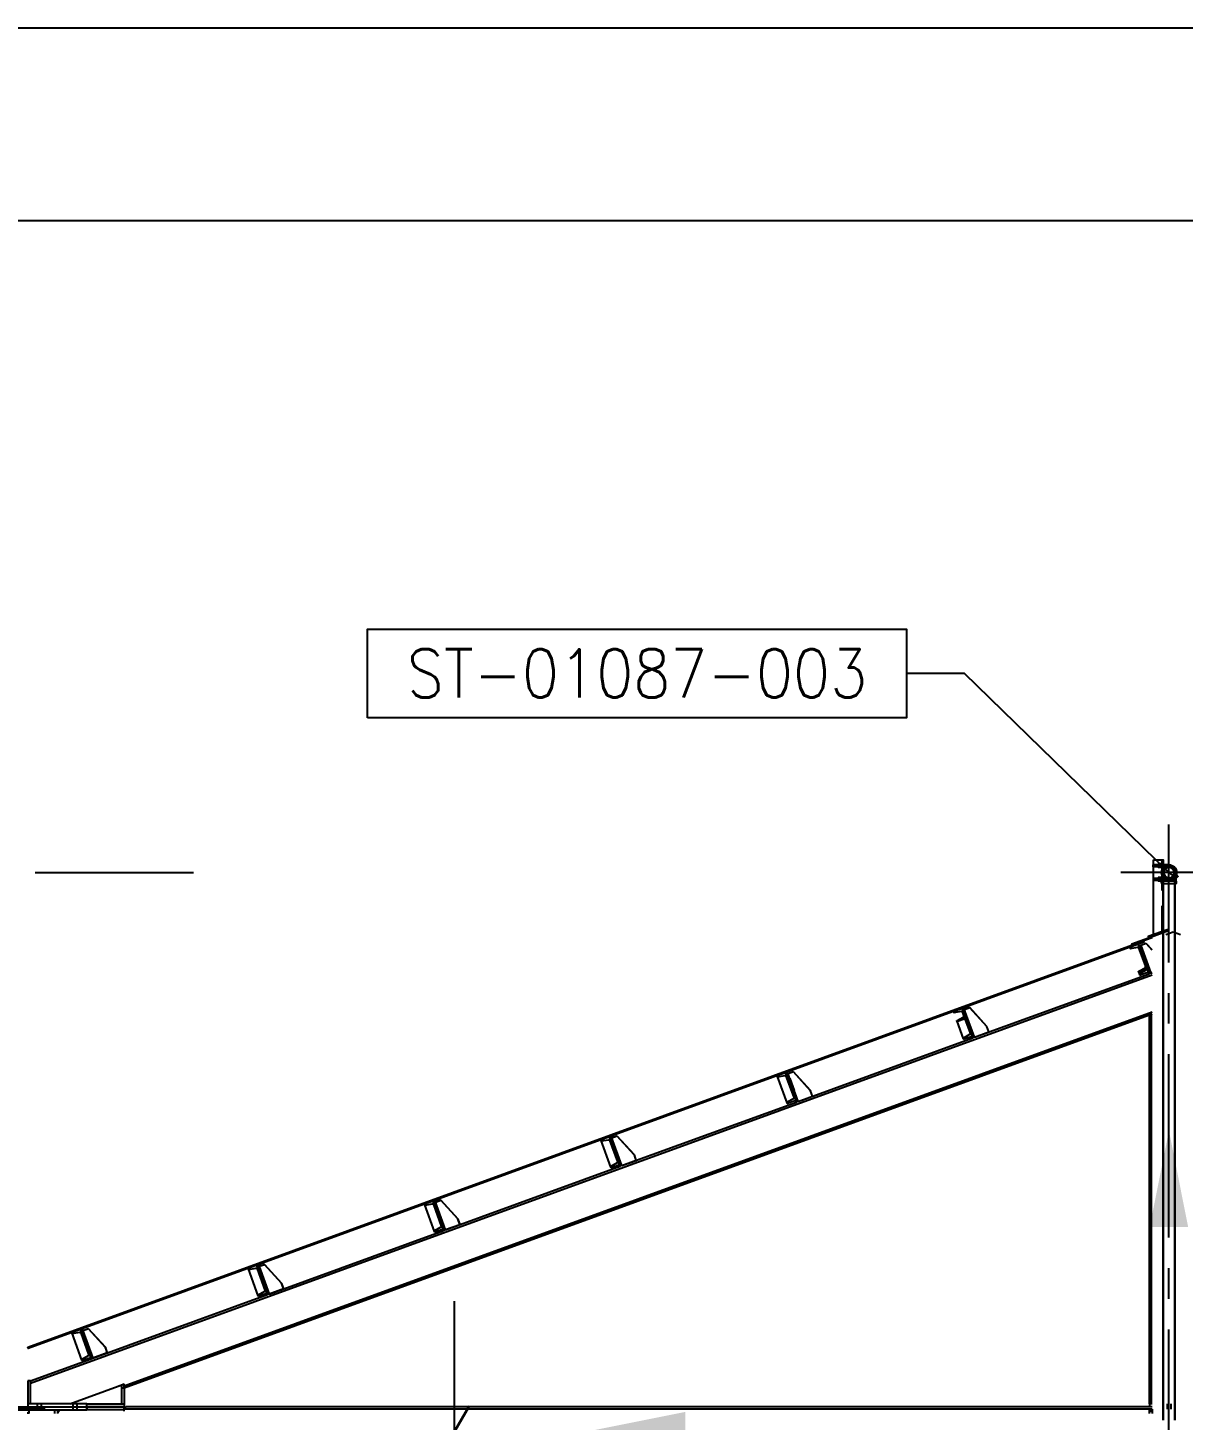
# Model space of a CAD drawing. Header units: millimetres. Extents: x 0 to 42050, y 0 to 29700.
# Drawn here: x 12520 to 15520, y 26086 to 29700 of the extents above; entities that cross this region are included whole.
import ezdxf
from ezdxf.enums import TextEntityAlignment as Align

# ---------------------------------------------------------------- set-up
doc = ezdxf.new("R2010")
doc.units = ezdxf.units.MM
doc.header["$LTSCALE"] = 50
doc.linetypes.add('CENTER2', pattern=[28.575, 19.05, -3.175, 3.175, -3.175])
doc.linetypes.add('HIDDEN2', pattern=[4.7625, 3.175, -1.5875])
for name, color, linetype in [('ESTRUTURA EXISTENTE', 7, 'Continuous'), ('FRL6', 8, 'Continuous'), ('FRL7', 7, 'Continuous'), ('FRR120', 5, 'Continuous'), ('FRR140', 5, 'Continuous'), ('FRR175', 1, 'Continuous'), ('FRR80', 3, 'Continuous'), ('GRAMPO', 8, 'Continuous'), ('SUP.CHAMADA', 2, 'Continuous'), ('SUPORTE', 7, 'Continuous'), ('TC1', 8, 'CENTER2'), ('TCONEXÃO', 3, 'Continuous'), ('TDM', 2, 'Continuous'), ('TFLUXO', 7, 'Continuous')]:
    doc.layers.add(name, color=color, linetype=linetype)
doc.layers.add('HIDDEN', color=8, linetype='HIDDEN2', transparency=0.4)
doc.layers.add('SUP.IND', color=4, linetype='Continuous', lineweight=30)
doc.layers.add('TNO', color=5, linetype='Continuous', lineweight=30)
doc.styles.add('R120', font='simplex.shx', dxfattribs={"height": 30})
doc.styles.add('R140', font='simplex.shx', dxfattribs={"height": 35})
doc.styles.add('R80', font='simplex.shx', dxfattribs={"height": 20})
doc.styles.add('TR100', font='simplex.shx')
doc.dimstyles.new('SEG-S-50x100', dxfattribs={"dimscale": 50, "dimtxt": 2.5, "dimasz": 2.5, "dimexe": 1.5, "dimexo": 1.5, "dimgap": 1, "dimtad": 1, "dimdec": 0, "dimlfac": 2, "dimtxsty": 'TR100', "dimcen": 2.5, "dimclrd": 256, "dimclre": 256, "dimclrt": 3, "dimadec": 0, "dimazin": 0, "dimtfac": 1, "dimtdec": 0, "dimtmove": 0, "dimatfit": 3, "dimfxl": 0, "dimarcsym": 0})

# ---------------------------------------------------------------- blocks, each defined once
blk = doc.blocks.new('A1')
at = {"layer": 'FRL6', "linetype": 'Continuous'}
blk.add_line((25, 584), (831, 584), dxfattribs=at)
at = {"layer": 'FRL7', "linetype": 'Continuous'}
blk.add_line((0, 594), (841, 594), dxfattribs=at)
at = {"layer": 'FRR120', "style": 'R120'}
for tag, p in [('FASE_DO_PROJETO', (659, 46.294)), ('ÁREA_E/OU_SUBÁREA', (659, 40.794)), ('TÍTULO_DO_DESENHO', (659, 35.294)), ('SUBTÍTULO_1_DO_DESENHO', (659, 29.794)), ('SUBTÍTULO_2_DO_DESENHO', (659, 24.294))]:
    blk.add_attdef(tag, p, '', height=3, dxfattribs=at)
at = {"layer": 'FRR140', "style": 'R140', "width": 0.91}
for tag, p in [('NÚMERO_DA_CONTRATADA', (687.723, 12.595)), ('NUMERO_VALE', (752.889, 12.595))]:
    blk.add_attdef(tag, p, '', height=3.5, dxfattribs=at)
for tag, p in [('REVISÃO', (823.5, 14.679)), ('ESCALA', (671, 14.345))]:
    blk.add_attdef(tag, text='', height=3.5, dxfattribs=at).set_placement(p, align=Align.MIDDLE)
at = {"layer": 'FRR175', "style": 'R120'}
for tag, p in [('CLASSIFICAÇÃO', (811.833, 67.733)), ('PROJETO', (716.31, 53.588)), ('N_PROJ_SE', (793.5, 53.588)), ('N_CONTRATO', (796.971, 47.297))]:
    blk.add_attdef(tag, text='', height=3, dxfattribs=at).set_placement(p, align=Align.MIDDLE_CENTER)
at = {"layer": 'FRR80', "style": 'R80'}
for tag, p in [('8A_REV', (476, 77.068)), ('EMIS.', (486, 77.068)), ('PROJ.', (585, 77.068)), ('DES.', (597, 77.068)), ('VER.', (609, 77.068)), ('APR.', (621, 77.068)), ('AUT.', (633.013, 77.068)), ('7A_REV', (476, 71.368)), ('EMIS.', (486, 71.368)), ('PROJ.', (585, 71.368)), ('DES.', (597, 71.368)), ('VER.', (609, 71.368)), ('APR.', (621, 71.368)), ('AUT.', (633.013, 71.368)), ('6A_REV', (476, 65.668)), ('EMIS.', (486, 65.668)), ('PROJ.', (585, 65.668)), ('DES.', (597, 65.668)), ('VER.', (609, 65.668)), ('APR.', (621, 65.668)), ('AUT.', (633.013, 65.668)), ('5A_REV', (476, 59.968)), ('EMIS.', (486, 59.968)), ('PROJ.', (585, 59.968)), ('DES.', (597, 59.968)), ('VER.', (609, 59.968)), ('APR.', (621, 59.968)), ('AUT.', (633.013, 59.968)), ('4A_REV', (476, 54.268)), ('EMIS.', (486, 54.268)), ('PROJ.', (585, 54.268)), ('DES.', (597, 54.268)), ('VER.', (609, 54.268)), ('APR.', (621, 54.268)), ('AUT.', (633.013, 54.268)), ('3A_REV', (476, 48.568)), ('EMIS.', (486, 48.568)), ('PROJ.', (585, 48.568)), ('DES.', (597, 48.568)), ('VER.', (609, 48.568)), ('APR.', (621, 48.568)), ('AUT.', (633.013, 48.568)), ('2A_REV', (476, 42.868)), ('EMIS.', (486, 42.868)), ('PROJ.', (585, 42.868)), ('DES.', (597, 42.868)), ('VER.', (609, 42.868)), ('APR.', (621, 42.868)), ('AUT.', (633.013, 42.868)), ('1a_REV', (476, 37.168)), ('EMIS.', (486, 37.168)), ('PROJ.', (585, 37.168)), ('DES.', (597, 37.168)), ('VER.', (609, 37.168)), ('APR.', (621, 37.168)), ('AUT.', (633.013, 37.168))]:
    blk.add_attdef(tag, text='', height=2, dxfattribs=at).set_placement(p, align=Align.MIDDLE)
for p in [(492.606, 76.082), (492.606, 70.382), (492.606, 64.682), (492.606, 58.982), (492.606, 53.282), (492.606, 47.582), (492.606, 41.882), (492.606, 36.182)]:
    blk.add_attdef('DESCRIÇÃO_DA_REVISÃO', p, '', height=2, dxfattribs=at)
at = {"layer": 'FRR80', "style": 'R80', "width": 0.85}
for p in [(648, 77.068), (648, 71.368), (648, 65.668), (648, 59.968), (648, 54.268), (648, 48.568), (648, 42.868), (648, 37.168)]:
    blk.add_attdef('DATA', text='', height=2, dxfattribs=at).set_placement(p, align=Align.MIDDLE)
blk = doc.blocks.new('A$C7f5756c8')
at = {"layer": 'HIDDEN'}
for p, q in [((57.2, 29.6), (33.8, 28.8)), ((33.8, -28.8), (33.8, 28.8)), ((57.2, -29.6), (33.8, -28.8))]:
    blk.add_line(p, q, dxfattribs=at)
at = {"layer": 'TCONEXÃO'}
for p, q in [((-0.9, 33.1), (-1.1, 33.1)), ((-1, 33.1), (-1, 33.3)), ((23.8, 35.5), (0, 35.5)), ((2.1, 33.2), (0.8, 33.1)), ((3.5, 33.8), (3.5, 34)), ((4.1, 34.9), (4.1, 35.1)), ((4.9, 35.2), (5.1, 35.2)), ((4.9, 35.1), (4.9, 35.2)), ((5.1, 35.1), (5.1, 35.2)), ((6.4, 33.1), (5.1, 33.1)), ((5.9, 34.9), (5.9, 35.1)), ((6.8, 35.2), (7, 35.2)), ((6.8, 35.1), (6.8, 35.2)), ((6.9, 34.4), (6.9, 34.6)), ((6.9, 33.7), (6.9, 34)), ((7, 35.2), (7, 35.2)), ((7.9, 34.8), (7.9, 35)), ((8.5, 34.9), (8.5, 35.1)), ((10.4, 34.9), (10.4, 35.1)), ((11.3, 35.2), (11.5, 35.2)), ((11.3, 35), (11.3, 35.2)), ((11.5, 35.1), (11.5, 35.2)), ((24.7, 35.2), (23.9, 35.2)), ((24.7, 35.5), (24.7, 35.2)), ((30.8, 35.5), (24.9, 35.5)), ((30.8, 35.5), (30.8, 35.4)), ((33, 35.5), (32, 35.5)), ((32, 35.4), (32, 35.5)), ((33, 35.5), (33, 35.2)), ((34.2, 35.2), (33, 35.2)), ((36, 35.5), (34.2, 35.5)), ((34.2, 35.2), (34.2, 35.5)), ((36, 35.5), (36, 35.2)), ((37.2, 35.2), (36, 35.2)), ((40.3, 35.5), (37.2, 35.5)), ((37.2, 35.2), (37.2, 35.5)), ((38, 35.5), (38, 35.2)), ((40.3, 35.3), (40.3, 35.5)), ((42.2, 35.5), (41.4, 35.5)), ((42.2, 35.5), (42.2, -35.5)), ((44.9, -37.4), (44.9, 37.4)), ((55.7, 38.2), (46.1, 38.2)), ((57.2, 36.7), (57.2, -36.6)), ((-11.2, -31.7), (-11.2, -31.9)), ((-10.9, -32.1), (-11.2, -31.9)), ((-10.9, -31.9), (-10.9, -32.1)), ((-9.8, -32.3), (-8.6, -32.5)), ((-9.8, -32.3), (-9.8, -32.5)), ((-8.6, -32.7), (-9.8, -32.5)), ((-8.6, -32.5), (-8.6, -32.7)), ((-7.6, -32.6), (-6.3, -32.6)), ((-7.6, -32.6), (-7.6, -32.8)), ((-6.3, -32.8), (-7.6, -32.8)), ((-6.8, -32.3), (-6.5, -32.5)), ((-6.3, -32.6), (-6.3, -32.8)), ((-5.3, -32.1), (-5.1, -32.1)), ((-5.3, -32.2), (-5.2, -32.2)), ((-5.2, -32.2), (-5.2, -32.4)), ((-2.4, -34.7), (-2.4, -34.9)), ((-1.7, -32.3), (-1.6, -32.4)), ((-1.6, -32.3), (-1.4, -32.3)), ((-1.6, -32.4), (-1.6, -32.6)), ((-1.4, -35), (-1.4, -35.1)), ((-1.2, -35.1), (-1.4, -35.1)), ((-1.2, -35), (-1.2, -35.1)), ((-1.1, -34.2), (-1.1, -34.4)), ((0, -35.5), (8.9, -35.5)), ((0.8, -32.2), (4.3, -32.2)), ((2.5, -34.9), (3, -34.9)), ((2.6, -34.3), (2.6, -34.5)), ((3.4, -32.8), (5.3, -32.8)), ((3.4, -32.8), (3.4, -33)), ((3.4, -33), (4.9, -33.8)), ((5.3, -33), (3.4, -33)), ((3.4, -34.8), (3.4, -34.6)), ((3.9, -35), (4.4, -35)), ((3.9, -35), (3.9, -35.2)), ((4.4, -35.2), (3.9, -35.2)), ((4.4, -35), (4.4, -35.2)), ((4.9, -33.8), (6.8, -33.8)), ((5.3, -32.8), (5.3, -33)), ((6.2, -34.2), (8.4, -34.1)), ((6.2, -34.2), (6.2, -34.4)), ((8.4, -34.3), (6.2, -34.4)), ((6.2, -34.4), (8.4, -35.1)), ((6.4, -33.1), (6.9, -33.3)), ((6.4, -33.1), (6.4, -33.3)), ((6.9, -33.5), (6.4, -33.3)), ((6.9, -33.3), (6.9, -33.5)), ((7.1, -33.7), (7.1, -33.5)), ((7.1, -34.9), (7.1, -35.1)), ((7.5, -33.1), (8.5, -33.6)), ((8.1, -35), (8.1, -35.2)), ((8.4, -35.2), (8.1, -35.2)), ((8.4, -34.1), (8.4, -34.3)), ((8.4, -35.1), (8.4, -35.2)), ((8.8, -32.1), (8.8, -32.3)), ((9.1, -35.4), (9.1, -35.5)), ((10.1, -35.5), (9.1, -35.5)), ((9.5, -32.5), (9.5, -32.7)), ((9.8, -35.4), (9.8, -35.5)), ((10.2, -35.4), (10.2, -35.5)), ((10.2, -35.5), (12.1, -35.5)), ((10.8, -32.5), (13.7, -33.4)), ((13.3, -35.5), (13.5, -35.5)), ((13.5, -35.5), (42.2, -35.5)), ((13.7, -33.4), (13.9, -32.4)), ((13.9, -33.8), (13.9, -34)), ((15.5, -33.8), (15.5, -34)), ((16.2, -34.8), (16.2, -35)), ((17.2, -34.9), (17.6, -34.9)), ((17.2, -34.9), (17.2, -35.1)), ((17.6, -35.1), (17.2, -35.1)), ((17.6, -34.9), (17.6, -35.1)), ((46.1, -38.1), (48.2, -38.1)), ((48.2, -37), (52.3, -37)), ((48.2, -37.3), (48.2, -37)), ((48.2, -37), (53.2, -37)), ((53.2, -37.3), (48.2, -37.3)), ((48.2, -37.5), (53.2, -37.5)), ((48.2, -37.6), (48.2, -37.5)), ((53.2, -37.6), (48.2, -37.6)), ((48.2, -38.1), (48.2, -37.7)), ((48.2, -37.9), (49.1, -37.9)), ((48.2, -38.1), (48.2, -38.1)), ((49.1, -38.1), (48.2, -38.1)), ((49.1, -37.8), (49.1, -38.1)), ((51.3, -38.1), (49.5, -38.1)), ((49.5, -38.1), (49.5, -38.1)), ((50.3, -38.1), (51.3, -38.1)), ((51.3, -38.1), (51.3, -38.1)), ((52.2, -38.1), (55.7, -38.1)), ((52.2, -38.1), (52.2, -38.1)), ((53.2, -38.1), (52.2, -38.1)), ((52.3, -36.7), (53.2, -36.7)), ((52.3, -37), (52.3, -36.7)), ((52.3, -37.8), (53.2, -37.8)), ((52.3, -38), (52.3, -37.8)), ((52.3, -37.8), (53.2, -37.9)), ((53.2, -36.7), (53.2, -37.3)), ((53.2, -37.5), (53.2, -37.6)), ((53.2, -37.8), (53.2, -38.1)), ((53.2, -38.1), (53.2, -38.1))]:
    blk.add_line(p, q, dxfattribs=at)
at = {"layer": 'TCONEXÃO', "flags": 128}
for points in [[(-1.1, 33.1), (-1.2, 33.1), (-1.3, 33.1), (-1.3, 33.2), (-1.2, 33.2), (-1, 33.3)], [(-1, 33.3), (1.5, 34.4), (4.1, 35.1)], [(4.1, 34.9), (1.5, 34.2), (-1, 33.1)], [(5.1, 35.1), (2.5, 34.4), (-0.1, 33.3)], [(0.8, 33.1), (3.3, 34.3), (5.9, 35.1)], [(6.9, 34.6), (4.5, 34), (2.1, 33.2)], [(7, 35.1), (5.3, 34.7), (3.5, 34)], [(3.5, 34), (5.7, 34.6), (7.9, 35)], [(7.9, 34.8), (5.7, 34.4), (3.5, 33.8)], [(5.1, 35.2), (5.3, 35.2), (5.3, 35.2)], [(5.1, 33.1), (6, 34), (6.9, 34.6)], [(6.9, 34.4), (6, 33.8), (5.3, 33.1)], [(11.5, 35.1), (8.9, 34.3), (6.4, 33.1)], [(6.9, 34), (8.7, 34.6), (10.4, 35.1)], [(8.7, 35), (7.8, 34.6), (6.9, 34)], [(10.4, 34.9), (8.7, 34.4), (6.9, 33.7)], [(7, 35.2), (7.1, 35.2), (7.1, 35.2)], [(7.1, 35.2), (7.1, 35.2), (7, 35.1)], [(8.5, 35.1), (8.7, 35.1), (8.7, 35.1), (8.7, 35)], [(11.5, 35.2), (11.7, 35.2), (11.7, 35.2), (11.7, 35.2), (11.7, 35.1), (11.5, 35.1)], [(24.7, 35.5), (24.3, 35.5), (23.7, 35.5), (23.5, 35.5), (23.5, 35.4), (23.7, 35.3), (24.2, 35.1), (24.7, 35)], [(24.9, 35.5), (24.8, 35.5), (24.7, 35.5), (24.7, 35.4), (25, 35.3), (25.5, 35.2), (26.2, 35.1), (27, 34.9), (28.1, 34.8), (29.2, 34.7), (30.5, 34.7), (31.7, 34.7), (33, 34.7), (34.3, 34.8), (35.5, 34.9), (36.7, 35), (37.7, 35.1), (38, 35.2)], [(26.2, 34.7), (25, 35), (24.7, 35)], [(30.8, 35.4), (31.4, 35.4), (32, 35.4)], [(33, 35.2), (33.6, 35.2), (34.2, 35.2)], [(36, 35.2), (36.6, 35.2), (37.2, 35.2)], [(38, 34.9), (39.1, 35.1), (40, 35.3), (40.7, 35.4), (41.2, 35.5), (41.4, 35.5), (41.4, 35.5)], [(-11.2, -31.9), (-11.5, -31.8), (-11.5, -31.7), (-11.5, -31.7), (-11.5, -31.6), (-11.4, -31.6)], [(-11.4, -31.6), (-9.6, -31.9), (-7.9, -32)], [(-6.5, -32.5), (-6.2, -32.7), (-6.2, -32.7), (-6.2, -32.8), (-6.2, -32.8), (-6.3, -32.8)], [(-5.2, -32.4), (-5.4, -32.3), (-5.5, -32.2), (-5.5, -32.2), (-5.5, -32.1), (-5.3, -32.1)], [(-5.2, -32.2), (-3.2, -33.3), (-1.1, -34.2)], [(-1.1, -34.4), (-3.2, -33.5), (-5.2, -32.4)], [(-4, -32.5), (-2, -33.6), (0.2, -34.4)], [(-1.6, -32.6), (-1.8, -32.4), (-1.9, -32.4), (-1.9, -32.3), (-1.8, -32.3), (-1.6, -32.3)], [(-1.6, -32.4), (0.5, -33.4), (2.6, -34.3)], [(2.6, -34.5), (0.5, -33.6), (-1.6, -32.6)], [(-1.4, -35), (-1.1, -35), (-1, -35.1), (-1, -35.1), (-1.1, -35.1), (-1.2, -35.1)], [(-0.4, -32.6), (1.7, -33.6), (3.8, -34.5)], [(3, -34.9), (3.3, -34.9), (3.4, -34.8), (3.4, -34.8), (3.2, -34.7), (2.6, -34.5)], [(3.8, -34.5), (4.5, -34.7), (5.1, -34.9), (5.3, -35.1), (5.3, -35.1), (5.1, -35.2), (4.9, -35.2), (4.4, -35.2)], [(6.8, -33.8), (7.1, -33.8), (7.1, -33.7), (7.1, -33.7), (7, -33.6), (6.9, -33.5)], [(6.9, -33.3), (7.1, -33.4), (7.1, -33.5), (7.1, -33.5)], [(9.1, -35.5), (8.6, -35.5), (8.2, -35.5), (8, -35.5), (8.1, -35.4), (8.6, -35.4), (9, -35.4)], [(8.5, -33.6), (8.8, -33.8), (9.1, -33.9), (9.2, -34.1), (9.2, -34.2), (8.9, -34.3), (8.4, -34.3)], [(8.4, -34.1), (8.8, -34.1), (9.1, -34.1), (9.2, -34), (9.2, -33.9)], [(8.4, -35.1), (8.6, -35.1), (8.7, -35.2), (8.7, -35.2), (8.6, -35.2), (8.4, -35.2)], [(8.7, -32.2), (8.8, -32.1), (8.9, -32.1), (9.1, -32), (9.3, -32)], [(9.5, -32.5), (11.7, -33.2), (13.9, -33.8)], [(13.9, -34), (11.7, -33.4), (9.5, -32.7)], [(10.2, -35.5), (9.9, -35.5), (9.8, -35.5), (9.8, -35.5)], [(9.9, -35.5), (10.1, -35.5), (10.2, -35.5)], [(12.1, -35.5), (11.6, -35.5), (11.2, -35.5), (10.8, -35.5), (10.4, -35.5), (10.2, -35.5)], [(12.7, -35.5), (12.4, -35.5), (12.1, -35.5)], [(13.9, -32.4), (14, -32.1), (14, -31.9), (14.1, -31.8), (14.2, -31.8), (14.2, -31.8)], [(13.9, -33.8), (15.1, -34.4), (16.2, -34.8)], [(16.2, -35), (15.1, -34.6), (13.9, -34)], [(15.7, -32.4), (15.6, -33.3), (15.5, -34)], [(15.5, -33.8), (15.6, -33.1), (15.7, -32.4)], [(15.5, -34), (16.6, -34.5), (17.8, -35)], [(17.8, -35), (17.9, -35), (17.9, -35.1), (17.9, -35.1), (17.7, -35.1), (17.6, -35.1)], [(48.2, -37.7), (50.2, -37.9), (52.3, -38)], [(53.2, -38.1), (51.1, -38), (49.1, -37.9)]]:
    blk.add_lwpolyline(points, dxfattribs=at)
at = {"layer": 'TCONEXÃO'}
for centre, radius, start, end in [((0, 0), 38.1, 68.72474, 291.27526), ((0, 0), 37.4, 71.8088, 288.21494), ((0, 0), 35.5, 90, 270), ((-1, 35), 1.88, 271.92904, 298.61514), ((9.8, 17.5), 17.9, 102.5347, 118.72488), ((5, 31), 4.19, 90.48407, 102.01807), ((5.1, 35.5), 0.426, 270.0793, 303.13179), ((6.8, 31.1), 4.08, 90.2704, 102.16052), ((8.6, 29.4), 5.72, 91.0971, 97.47861), ((8.7, 28.5), 6.37, 91.44909, 97.1763), ((11.4, 29.4), 5.81, 91.31314, 99.63144), ((11.4, 29), 6.01, 91.48058, 99.52691), ((32.9, 79.4), 44.9, 259.4882, 272.0871), ((31.4, 76), 41.6, 262.75089, 279.08427), ((34.5, 47), 11.6, 262.43365, 268.32994), ((36, 41.9), 6.52, 269.59713, 280.19963), ((36, 54.5), 19.4, 275.86092, 282.5319), ((41.4, 39.5), 4, 281.16425, 329.10209), ((46.1, 36.7), 1.5, 90, 149.10209), ((55.7, 36.7), 1.5, 0, 90), ((-9.3, -29.4), 3.02, 238.52223, 259.57314), ((-9.3, -29.4), 3.14, 238.95187, 259.1435), ((3.4, -9.1), 26.2, 242.74642, 257.13129), ((3.5, -9.2), 26.4, 242.78558, 257.09213), ((-8.2, -34.5), 2.58, 58.35247, 82.75598), ((4.2, -9.5), 26, 243.05448, 257.52767), ((-5.3, -34.6), 2.49, 57.85521, 83.48051), ((-1.1, -29.1), 5.94, 256.67718, 266.72165), ((-1.5, -34.3), 2.08, 57.41495, 87.82615), ((4, -18.6), 16.4, 251.88162, 269.56123), ((4, -19.1), 16.1, 251.72811, 269.71473), ((2.8, -26.9), 8.01, 250.71538, 267.97708), ((11.7, -16.7), 18.9, 234.81403, 255.87195), ((11.4, -17.2), 18.2, 235.37749, 256.10073), ((2.2, -36.2), 1.96, 53.62572, 79.59432), ((4.4, -37.9), 5.7, 57.58876, 90.98178), ((4.6, -31.5), 3.5, 266.14665, 278.85446), ((5.4, -34.8), 2.03, 59.96621, 90.94895), ((5.4, -35), 2, 59.69985, 91.21532), ((8.1, -30.4), 4.63, 257.01302, 270.13506), ((8.1, -30.7), 4.54, 256.88094, 270.26713), ((9.1, -32), 0.368, 206.358, 233.69696), ((10.7, -29.5), 3.26, 234.66848, 248.01808), ((10.6, -29.9), 2.97, 234.01975, 248.66682), ((19.7, 240.1), 275.7, 267.79169, 268.68006), ((8, -38.6), 6.71, 65.25184, 79.16416), ((14.5, -33.4), 1.61, 65.6287, 99.34269), ((14.5, -33), 1.31, 49.65735, 59.88955), ((14.1, -33.4), 1.84, 32.29064, 48.31463), ((17.1, -31.5), 3.44, 255.46684, 272.45096), ((17.1, -31.9), 3.21, 254.87352, 273.04428), ((41.4, -39.5), 4, 30.89791, 78.83575), ((46.1, -36.6), 1.5, 210.89791, 270), ((48, 195.5), 233.6, 270.05801, 271.28431), ((55.7, -36.6), 1.5, 270, 0)]:
    blk.add_arc(centre, radius, start, end, dxfattribs=at)
blk = doc.blocks.new('A$Cdf16a4b9')
at = {"layer": 'HIDDEN'}
for p, q in [((-10.4, -47.8), (-10, -36.9)), ((-10, -36.9), (10, -36.9)), ((10, -36.9), (10.4, -47.8))]:
    blk.add_line(p, q, dxfattribs=at)
at = {"layer": 'TC1'}
blk.add_line((0, 0), (0, -47.8), dxfattribs=at)
at = {"layer": 'TCONEXÃO'}
for p, q in [((-15.2, -42.1), (-15.2, -42.2)), ((-15, -42.2), (-15.2, -42.2)), ((-15.2, -44.2), (-15.2, -43)), ((-15.2, -43), (-15, -43)), ((-15.2, -43.9), (-15.2, -45.4)), ((-15.2, -44.4), (-15.2, -44.5)), ((-15.2, -44.4), (-15.2, -44.4)), ((-15, -46.4), (-15.2, -46.4)), ((-15.1, -47.2), (-14.9, -47.2)), ((-15, -42.2), (-15, -43)), ((-15, -43), (-15, -42.2)), ((-15, -46.8), (-15, -46.4)), ((-15, -46.4), (-15, -47.2)), ((-14.7, -41.3), (-8.1, -41.3)), ((-14.2, -47.8), (14.2, -47.8)), ((-13.3, -35.2), (-13.3, -35.2)), ((-13.3, -37.4), (-13.3, -38.7)), ((-13.3, -38.7), (-6, -38.7)), ((-13.1, -38.5), (-13.1, -38)), ((-12.9, -38), (-13.1, -38)), ((-11.8, -38.5), (-13.1, -38.5)), ((-12.9, -38), (-12.9, -38.5)), ((-12.5, -36.1), (-12.7, -36.1)), ((-12.6, -37.5), (-11.8, -37.5)), ((-11.8, -37.5), (-11.8, -38.5)), ((-6, -40.5), (-6, -37.4)), ((6, -37.4), (6, -40.5)), ((6, -38.7), (13.3, -38.7)), ((8.1, -41.3), (14.7, -41.3)), ((13.3, -38.7), (13.3, -35.2)), ((15.2, -46.8), (15.2, -42.1))]:
    blk.add_line(p, q, dxfattribs=at)
at = {"layer": 'TCONEXÃO', "flags": 128}
for points in [[(-15.2, -44.5), (-15.2, -44.5), (-15.2, -44.5), (-15.2, -44.4), (-15.2, -44.4), (-15.2, -44.3), (-15.2, -44.2)], [(-15.2, -46.4), (-15.2, -45.9), (-15.2, -45.4)], [(-14.9, -47.2), (-14.9, -47.1), (-15, -46.8)], [(-13.3, -36.3), (-13.3, -35.8), (-13.3, -35.2)], [(-12.7, -36.1), (-12.6, -35.7), (-12.5, -35.5)], [(-12.4, -36.8), (-12.5, -37.1), (-12.6, -37.5)], [(-12.3, -35.5), (-12.4, -35.7), (-12.5, -36.1)], [(-7.6, -41.7), (-7.8, -41.5), (-8.1, -41.3)], [(-6, -40.5), (-6, -40.6), (-6.1, -40.8), (-6.2, -41), (-6.4, -41.2), (-6.7, -41.3), (-7, -41.5), (-7.3, -41.6), (-7.6, -41.7)], [(-7.2, -42.1), (-7.4, -42), (-7.6, -41.7)], [(-6.2, -37.1), (-6.2, -37.1), (-6.2, -37.2), (-6.1, -37.3), (-6, -37.4), (-6, -37.4), (-6, -37.4)], [(6, -37.4), (6, -37.4), (6, -37.4), (6, -37.3), (6.1, -37.2), (6.2, -37.1), (6.2, -37.1)], [(6, -40.5), (6, -40.6), (6.1, -40.8), (6.2, -41), (6.4, -41.2), (6.7, -41.3), (7, -41.5), (7.3, -41.6), (7.6, -41.7)], [(8.1, -41.3), (7.8, -41.5), (7.6, -41.7)]]:
    blk.add_lwpolyline(points, dxfattribs=at)
at = {"layer": 'TCONEXÃO'}
for radius in [37.6, 36.1, 30.2, 27.7, 27.1]:
    blk.add_circle((0, 0), radius, dxfattribs=at)
for centre, radius, start, end in [((0, 0), 37.6, 186.30477, 187.7346), ((0, 0), 37.6, 192.43769, 194.13862), ((-14.2, -42.1), 1, 121.66824, 180), ((-5.9, -43.9), 9.3, 174.21139, 183.44699), ((-14.2, -46.8), 1, 200.48732, 270), ((-16.3, -38.7), 3, 301.66824, 0), ((77.8, -37.4), 91.1, 178.64777, 180.00035), ((1.6, -40.3), 14.9, 163.63632, 171.08221), ((1.8, -40.3), 14.9, 163.63632, 171.08221), ((-29.4, -30.7), 18, 340.3454, 344.20057), ((-4.5, -41.1), 2.91, 200.91658, 275.43197), ((0, -80.5), 36.7, 83.47315, 96.52685), ((4.5, -41.1), 2.89, 264.20464, 339.44681), ((6.6, -41), 1.23, 297.98545, 326.90905), ((16.3, -38.7), 3, 180, 238.33176), ((14.2, -46.8), 1, 270, 0), ((14.2, -42.1), 1, 0, 58.33176)]:
    blk.add_arc(centre, radius, start, end, dxfattribs=at)
blk = doc.blocks.new('GRAMPO U 02 CORTE')
at = {"layer": 'GRAMPO'}
for p, q in [((-40.3, 0), (-40.3, -82)), ((-30.7, 0), (-30.7, -82)), ((30.7, 0), (30.7, -82)), ((40.3, 0), (40.3, -82)), ((-45, -36.4), (-45, -45.2)), ((-45, -45.9), (-26, -45.9)), ((-45, -45.9), (-45, -55.4)), ((-45, -55.4), (-26, -55.4)), ((-41.8, -30), (-41.8, -36.4)), ((-29.1, -30), (-29.1, -36.4)), ((-26, -36.4), (-26, -45.2)), ((-26, -45.9), (-26, -55.4)), ((26, -36.4), (26, -45.2)), ((45, -45.9), (26, -45.9)), ((26, -45.9), (26, -55.4)), ((45, -55.4), (26, -55.4)), ((29.1, -30), (29.1, -36.4)), ((41.8, -30), (41.8, -36.4)), ((45, -36.4), (45, -45.2)), ((45, -45.9), (45, -55.4)), ((-30.7, -82), (-40.3, -82)), ((30.7, -82), (40.3, -82))]:
    blk.add_line(p, q, dxfattribs=at)
for centre, radius, start, end in [((0, 0), 40.3, 0, 180), ((0, 0), 30.7, 0, 180), ((-42.6, -41.1), 4.76, 60, 120), ((-42.6, -41.1), 4.76, 240, 300), ((-42.6, -50.6), 4.76, 60, 120), ((-42.6, -50.6), 4.76, 240, 300), ((-35.5, -54.4), 18.1, 74.73852, 105.26148), ((-35.5, -27.8), 18.1, 254.73852, 285.26148), ((-35.5, -64), 18.1, 74.73852, 105.26148), ((-35.5, -37.3), 18.1, 254.73852, 285.26148), ((-28.4, -41.1), 4.76, 60, 120), ((-28.4, -41.1), 4.76, 240, 300), ((-28.4, -50.6), 4.76, 60, 120), ((-28.4, -50.6), 4.76, 240, 300), ((28.4, -41.1), 4.76, 60, 120), ((28.4, -41.1), 4.76, 240, 300), ((28.4, -50.6), 4.76, 60, 120), ((28.4, -50.6), 4.76, 240, 300), ((35.5, -54.4), 18.1, 74.73852, 105.26148), ((35.5, -27.8), 18.1, 254.73852, 285.26148), ((35.5, -64), 18.1, 74.73852, 105.26148), ((35.5, -37.3), 18.1, 254.73852, 285.26148), ((42.6, -41.1), 4.76, 60, 120), ((42.6, -41.1), 4.76, 240, 300), ((42.6, -50.6), 4.76, 60, 120), ((42.6, -50.6), 4.76, 240, 300)]:
    blk.add_arc(centre, radius, start, end, dxfattribs=at)
at = {"layer": 'TC1', "ltscale": 0.5}
for p, q in [((-35.5, 0), (-35.5, -82)), ((35.5, 0), (35.5, -82))]:
    blk.add_line(p, q, dxfattribs=at)
blk.add_arc((0, 0), 35.5, 0, 180, dxfattribs=at)
blk = doc.blocks.new('A$Cf3f43122')
at = {"layer": 'HIDDEN'}
blk.add_line((17589.2, 10555.9), (17589.2, 10183.5), dxfattribs=at)
at = {"layer": 'SUPORTE', "elevation": 0}
for points in [[(17544.7, 10555.9), (17595.5, 10555.9), (17595.5, 10185.9), (17544.7, 10167.4)], [(17621.6, 10195.4), (17518.3, 10157.8), (17520.3, 10152.1), (17623.7, 10189.7)]]:
    blk.add_lwpolyline(points, close=True, dxfattribs=at)
at = {"layer": 'TC1'}
for p, q in [((17625.5, 7166.5), (17625.5, 10740.4)), ((17875.5, 10490.4), (17375.5, 10490.4))]:
    blk.add_line(p, q, dxfattribs=at)
at = {"layer": 'TNO'}
for p, q in [((17595.5, 7647.5), (17595.5, 10433.2)), ((17655.5, 7647.5), (17655.5, 10433.2))]:
    blk.add_line(p, q, dxfattribs=at)
for name, xscale, rotation in [('GRAMPO U 02 CORTE', -1, 270), ('A$Cdf16a4b9', -1, 50.00000000000006), ('A$C7f5756c8', -1.000000000000005, 90)]:
    blk.add_blockref(name, (17625.5, 10490.4), dxfattribs=dict(xscale=xscale, rotation=rotation))
blk = doc.blocks.new('A$C18ef6fce')
at = {"layer": 'ESTRUTURA EXISTENTE'}
for p, q in [((17507.2, 10123.3), (17479, 10113.1)), ((17507.2, 10123.3), (17479, 10113)), ((17507.2, 10123.3), (17507.2, 10123.3)), ((17537.9, 10089.6), (17507.2, 10123.3)), ((17537.9, 10089.5), (17507.2, 10123.3)), ((17466.7, 10119.2), (17420.9, 10102.5)), ((17420.9, 10102.5), (17421.9, 10099.7)), ((17425.3, 10097.8), (17462.2, 10104.6)), ((17518.8, 9975.9), (17466.7, 10119.2)), ((17467.8, 10101.4), (17508.2, 9990.3)), ((17469.8, 10110.8), (17478.7, 10114)), ((17478.9, 10113.3), (17470, 10110.1)), ((17478.7, 10114), (17478.9, 10113.3)), ((17531.1, 9969.8), (17478.9, 10113.3)), ((17479, 10113.1), (17479, 10113)), ((17479, 10113), (17531.1, 9969.8)), ((17468.4, 9979.1), (17501.1, 9997.6)), ((17468.4, 9979.1), (17501.1, 9997.6)), ((17472.9, 9959.3), (17518.8, 9975.9)), ((17505.9, 9984.2), (17473.3, 9965.7)), ((17522.2, 9966.6), (17518.8, 9975.9)), ((11712.7, 7841.2), (17537.9, 9961.4)), ((16615.5, 9636.5), (17522.2, 9966.6)), ((17467.1, 9975.5), (17471.9, 9962.1)), ((17471.9, 9962.1), (17472.9, 9959.3)), ((17531.1, 9969.8), (17522.2, 9966.6)), ((17531.1, 9969.8), (17537.9, 9972.3)), ((17531.1, 9969.8), (17531.1, 9969.8)), ((12200, 7826.4), (17537.9, 9769.2)), ((16551, 9785.9), (16505.2, 9769.2)), ((16505.2, 9769.2), (16506.2, 9766.4)), ((16509.6, 9764.5), (16546.5, 9771.3)), ((16603.1, 9642.6), (16551, 9785.9)), ((16552, 9783.2), (16561, 9786.4)), ((16552.1, 9768.1), (16592.5, 9656.9)), ((16562.7, 9781.7), (16553.8, 9778.4)), ((16561, 9786.4), (16562.7, 9781.7)), ((16615.5, 9636.5), (16562.7, 9781.7)), ((16591.5, 9790.2), (16563.3, 9780)), ((16563.3, 9780), (16563.4, 9779.7)), ((16591.6, 9789.9), (16563.4, 9779.7)), ((16591.5, 9790.2), (16591.6, 9789.9)), ((16680.3, 9692.3), (16591.5, 9790.2)), ((16680.4, 9692.1), (16591.6, 9789.9)), ((12200, 7815.5), (17537.9, 9758.4)), ((16523.3, 9719.4), (16556.3, 9628.8)), ((16524.7, 9723.1), (16557.3, 9741.6)), ((16524.7, 9723.1), (16557.3, 9741.6)), ((16680.3, 9692.3), (16680.4, 9692.1)), ((16690.6, 9663.9), (16680.4, 9692.1)), ((17525, 9753.7), (17535.2, 9757.4)), ((17525, 7733.9), (17525, 9753.7)), ((17535.2, 7733.9), (17535.2, 9757.4)), ((15699.8, 9303.3), (16606.5, 9633.3)), ((16556.3, 9628.8), (16557.3, 9625.9)), ((16557.3, 9625.9), (16603.1, 9642.6)), ((16590.3, 9650.9), (16557.6, 9632.4)), ((16606.5, 9633.3), (16603.1, 9642.6)), ((16615.5, 9636.5), (16606.5, 9633.3)), ((15635.4, 9452.6), (15589.5, 9436)), ((15589.5, 9436), (15590.6, 9433.1)), ((15590.6, 9433.1), (15640.7, 9295.3)), ((15593.9, 9431.2), (15630.8, 9438)), ((15687.5, 9309.2), (15635.4, 9452.6)), ((15636.5, 9434.8), (15676.9, 9323.5)), ((15646.5, 9449.8), (15637.6, 9446.6)), ((15699.8, 9303.3), (15646.5, 9449.8)), ((15675.8, 9457), (15647.6, 9446.8)), ((15676, 9456.5), (15647.8, 9446.3)), ((15675.8, 9457), (15676, 9456.5)), ((15764.6, 9359.3), (15675.8, 9457)), ((15764.7, 9358.7), (15676, 9456.5)), ((15764.6, 9359.3), (15764.7, 9358.7)), ((15775, 9330.6), (15764.7, 9358.7)), ((14784.1, 8970), (15690.9, 9300)), ((15640.7, 9295.3), (15641.7, 9292.5)), ((15641.7, 9292.5), (15687.5, 9309.2)), ((15674.7, 9317.4), (15642, 9299)), ((15690.9, 9300), (15687.5, 9309.2)), ((15687.5, 9309.2), (15690.9, 9300)), ((15699.8, 9303.3), (15690.9, 9300)), ((14719.7, 9119.3), (14673.9, 9102.7)), ((14772, 8975.6), (14719.7, 9119.3)), ((14730.4, 9117.7), (14721.5, 9114.5)), ((14784.1, 8970), (14730.4, 9117.7)), ((14760.2, 9123.7), (14732, 9113.5)), ((14760.4, 9123), (14732.2, 9112.7)), ((14760.2, 9123.7), (14760.4, 9123)), ((14848.8, 9026.2), (14760.2, 9123.7)), ((14849.1, 9025.4), (14760.4, 9123)), ((14673.9, 9102.7), (14674.9, 9099.9)), ((14674.9, 9099.9), (14725.1, 8961.8)), ((14678.3, 9097.9), (14715.2, 9104.7)), ((14720.8, 9101.5), (14761.3, 8990)), ((13868.5, 8636.7), (14775.2, 8966.7)), ((14726.1, 8959), (14772, 8975.6)), ((14759.1, 8983.9), (14726.5, 8965.4)), ((14775.2, 8966.7), (14772, 8975.6)), ((14772, 8975.6), (14775.2, 8966.7)), ((14784.1, 8970), (14775.2, 8966.7)), ((14848.8, 9026.2), (14849.1, 9025.4)), ((14859.3, 8997.3), (14849.1, 9025.4)), ((14725.1, 8961.8), (14726.1, 8959)), ((13804.1, 8786.1), (13758.2, 8769.4)), ((13758.2, 8769.4), (13759.3, 8766.6)), ((13759.3, 8766.6), (13809.6, 8628.1)), ((13762.6, 8764.6), (13799.5, 8771.4)), ((13856.4, 8642), (13804.1, 8786.1)), ((13805.2, 8768.2), (13845.8, 8656.4)), ((13814.4, 8785.4), (13805.5, 8782.1)), ((13868.5, 8636.7), (13814.4, 8785.4)), ((13844.5, 8790.3), (13816.4, 8780.1)), ((13844.9, 8789.3), (13816.7, 8779.1)), ((13844.5, 8790.3), (13844.9, 8789.3)), ((13933.1, 8693), (13844.5, 8790.3)), ((13933.5, 8692.1), (13844.9, 8789.3)), ((13933.1, 8693), (13933.5, 8692.1)), ((13943.6, 8664.1), (13933.5, 8692.1)), ((12952.8, 8303.4), (13859.5, 8633.5)), ((13809.6, 8628.1), (13810.6, 8625.3)), ((13810.6, 8625.3), (13856.4, 8642)), ((13843.6, 8650.3), (13810.9, 8631.8)), ((13856.4, 8642), (13859.5, 8633.5)), ((13859.5, 8633.5), (13856.4, 8642)), ((13868.5, 8636.7), (13859.5, 8633.5)), ((12888.4, 8452.8), (12842.6, 8436.1)), ((12842.6, 8436.1), (12843.6, 8433.3)), ((12843.6, 8433.3), (12894.1, 8294.4)), ((12847, 8431.3), (12883.9, 8438.1)), ((12941, 8308.2), (12888.4, 8452.8)), ((12889.5, 8434.8), (12930.3, 8322.7)), ((12898.5, 8452.8), (12889.6, 8449.6)), ((12952.8, 8303.4), (12898.5, 8452.8)), ((12929, 8456.8), (12900.8, 8446.6)), ((12929.4, 8455.6), (12901.2, 8445.4)), ((12929, 8456.8), (12929.4, 8455.6)), ((13017.4, 8359.9), (12929, 8456.8)), ((13017.8, 8358.7), (12929.4, 8455.6)), ((12928.1, 8316.6), (12895.4, 8298.1)), ((13017.4, 8359.9), (13017.8, 8358.7)), ((13028, 8330.8), (13017.8, 8358.7)), ((12037.1, 7970.2), (12943.9, 8300.2)), ((12894.1, 8294.4), (12895.1, 8291.6)), ((12895.1, 8291.6), (12941, 8308.2)), ((12943.9, 8300.2), (12941, 8308.2)), ((12941, 8308.2), (12943.9, 8300.2)), ((12952.8, 8303.4), (12943.9, 8300.2)), ((11972.8, 8119.5), (11926.9, 8102.8)), ((11926.9, 8102.8), (11928, 8099.9)), ((11928, 8099.9), (11978.6, 7960.5)), ((11931.3, 8098), (11968.3, 8104.7)), ((12025.5, 7974.4), (11972.8, 8119.5)), ((11982.7, 8120), (11973.7, 8116.8)), ((11973.9, 8101.5), (12014.8, 7988.9)), ((12037.1, 7970.2), (11982.7, 8120)), ((12013.4, 8123.2), (11985.2, 8113)), ((12013.9, 8121.8), (11985.7, 8111.5)), ((12013.4, 8123.2), (12013.9, 8121.8)), ((12101.7, 8026.8), (12013.4, 8123.2)), ((12102.2, 8025.3), (12013.9, 8121.8)), ((12101.7, 8026.8), (12102.2, 8025.3)), ((12112.3, 7997.5), (12102.2, 8025.3)), ((11712.7, 7852.1), (12028.2, 7966.9)), ((11978.6, 7960.5), (11979.7, 7957.7)), ((11979.7, 7957.7), (12025.5, 7974.4)), ((12012.6, 7982.8), (11980, 7964.2)), ((12025.5, 7974.4), (12028.2, 7966.9)), ((12028.2, 7966.9), (12025.5, 7974.4)), ((12028.2, 7966.9), (12037.1, 7970.2)), ((11712.7, 7852.1), (11700, 7852.1)), ((11700, 7852.1), (11700, 7733.9)), ((11712.7, 7733.9), (11712.7, 7852.1)), ((11917.2, 7733.9), (12187.3, 7832.2)), ((12177.5, 7828.6), (12200, 7836.8)), ((12187.3, 7816.8), (12187.3, 7832.2)), ((12187.3, 7733.9), (12187.3, 7816.8)), ((12187.3, 7816.8), (12200, 7816.8)), ((12200, 7836.8), (12200, 7836.8)), ((12200, 7826.4), (12200, 7836.8)), ((12200, 7815.5), (12200, 7826.4)), ((12200, 7816.8), (12200, 7733.9)), ((11392, 7718), (12005, 7718)), ((11392, 7702.1), (12005, 7702.1)), ((11712.7, 7733.9), (11700, 7733.9)), ((11700, 7733.9), (11700, 7718)), ((12005, 7733.9), (11700, 7733.9)), ((11700, 7718), (12005, 7718)), ((11837.1, 7702.1), (11837.1, 7682.4)), ((11852.5, 7702.1), (11852.5, 7682.4)), ((11852.5, 7702.1), (11852.5, 7687.1)), ((11852.5, 7687.1), (11860.4, 7695)), ((11852.5, 7687.1), (11852.5, 7682.4)), ((11860.4, 7695), (11867.5, 7702.1)), ((12005, 7733.9), (12200, 7733.9)), ((12005, 7718), (12005, 7733.9)), ((12200, 7718), (12005, 7718)), ((12005, 7718), (12200, 7718)), ((12005, 7702.1), (12005, 7718)), ((12200, 7702.1), (12005, 7702.1)), ((12200, 7733.9), (12200, 7718)), ((12200, 7718), (12200, 7702.1)), ((12200, 7708), (12200, 7718)), ((12210, 7718), (12200, 7708)), ((12200, 7704.8), (12200, 7708)), ((15052.5, 7704.8), (12200, 7704.8)), ((12200, 7695), (12200, 7704.8)), ((12200, 7702.1), (12200, 7702.1)), ((15052.5, 7718), (12210, 7718)), ((17537.9, 7718), (15052.5, 7718)), ((17537.9, 7704.8), (15052.5, 7704.8)), ((17525, 7733.9), (17525, 7718)), ((17535.2, 7733.9), (17525, 7733.9)), ((17537.9, 7733.9), (17525, 7733.9)), ((17525, 7704.8), (17537.7, 7704.8)), ((17525, 7682.4), (17525, 7704.8)), ((17537.7, 7704.8), (17537.7, 7682.4))]:
    blk.add_line(p, q, dxfattribs=at)
blk.add_lwpolyline([(11698.5, 8027.8), (17492.6, 10136.6), (17495.2, 10129.5), (11701.1, 8020.7)], close=True, dxfattribs=at)
blk.add_lwpolyline([(17537.9, 10153.1), (17435.1, 10115.7), (17433.1, 10121.4), (17537.9, 10159.5)], dxfattribs=at)
for centre, major_axis, ratio, start_param, end_param in [((17424.7, 10100.7), (1.03, -2.82), 0.99999, -1.570796, -0.165806), ((17498.6, 10001.9), (1.71, -4.7), 0.99999, 0.165806, 1.570796), ((17498.6, 10001.9), (1.71, -4.7), 0.99999, 0.165806, 1.570796), ((17474.7, 9963.1), (-1.03, 2.82), 0.99999, 0.165806, 1.570796), ((16509.1, 9767.4), (1.03, -2.82), 0.999532, -1.570796, -0.165806), ((16554.9, 9745.9), (1.71, -4.7), 0.999532, 0.165806, 1.570796), ((16554.9, 9745.9), (1.71, -4.7), 0.999532, 0.165806, 1.570796), ((16559.1, 9629.8), (-1.03, 2.82), 0.999532, 0.165806, 1.570796), ((15593.4, 9434.2), (1.03, -2.82), 0.998391, -1.570796, -0.165806), ((15643.5, 9296.4), (-1.03, 2.82), 0.998391, 0.165806, 1.570796), ((14677.7, 9100.9), (1.03, -2.83), 0.996561, -1.570796, -0.165806), ((14727.9, 8962.8), (-1.03, 2.83), 0.996561, 0.165806, 1.570796), ((13762.1, 8767.6), (1.03, -2.84), 0.994045, -1.570796, -0.165806), ((13812.4, 8629.2), (-1.03, 2.84), 0.994045, 0.165806, 1.570796), ((12846.4, 8434.3), (1.03, -2.85), 0.990847, -1.570796, -0.165806), ((12896.9, 8295.4), (-1.03, 2.85), 0.990847, 0.165806, 1.570796), ((11930.8, 8101), (1.04, -2.86), 0.986977, -1.570796, -0.165806), ((11981.5, 7961.6), (-1.04, 2.86), 0.986977, 0.165806, 1.570796)]:
    blk.add_ellipse(centre, major_axis=major_axis, ratio=ratio, start_param=start_param, end_param=end_param, dxfattribs=at)
at = {"layer": 'ESTRUTURA EXISTENTE', "extrusion": (0, 0, -1)}
for centre, major_axis, ratio, start_param, end_param in [((17463.1, 10099.7), (-1.71, 4.7), 0.99999, 0.165806, 1.570796), ((17469.9, 9976.5), (-1.03, 2.82), 0.99999, -1.570796, -0.165806), ((17469.9, 9976.5), (-1.03, 2.82), 0.99999, -1.570796, -0.165806), ((17503.5, 9988.6), (1.71, -4.7), 0.99999, -1.570796, -0.165806), ((16547.4, 9766.4), (-1.71, 4.7), 0.999532, 0.165806, 1.570796), ((16526.1, 9720.5), (-1.03, 2.82), 0.999532, -1.570796, -0.165806), ((16526.1, 9720.5), (-1.03, 2.82), 0.999532, -1.570796, -0.165806), ((16587.8, 9655.2), (1.71, -4.7), 0.999532, -1.570796, -0.165806), ((15631.8, 9433.1), (-1.71, 4.71), 0.998391, 0.165806, 1.570796), ((15672.2, 9321.8), (1.71, -4.71), 0.998391, -1.570796, -0.165806), ((14716.1, 9099.8), (-1.71, 4.72), 0.996561, 0.165806, 1.570796), ((14756.6, 8988.3), (1.71, -4.72), 0.996561, -1.570796, -0.165806), ((13800.5, 8766.5), (-1.72, 4.73), 0.994045, 0.165806, 1.570796), ((13841.1, 8654.7), (1.72, -4.73), 0.994045, -1.570796, -0.165806), ((12884.8, 8433.1), (-1.72, 4.74), 0.990847, 0.165806, 1.570796), ((12925.6, 8321), (1.72, -4.74), 0.990847, -1.570796, -0.165806), ((11969.2, 8099.8), (-1.73, 4.76), 0.986977, 0.165806, 1.570796), ((12010.1, 7987.2), (1.73, -4.76), 0.986977, -1.570796, -0.165806)]:
    blk.add_ellipse(centre, major_axis=major_axis, ratio=ratio, start_param=start_param, end_param=end_param, dxfattribs=at)
at = {"layer": 'HIDDEN'}
for p, q in [((17477.6, 10089.3), (17472.8, 10087.6)), ((17486.6, 10092.2), (17472.9, 10087.2)), ((17486.5, 10092.6), (17477.6, 10089.3)), ((17491.3, 10079.4), (17477.6, 10074.4)), ((17491.4, 10079), (17477.7, 10074.1)), ((17479, 10113.1), (17531.1, 9969.8)), ((17479, 10113.1), (17479, 10113.1)), ((17479, 10113.1), (17479, 10113.1)), ((17513.9, 9989.3), (17468.1, 9972.6)), ((17503.2, 10018.8), (17498.4, 10017.1)), ((17512.3, 10021.7), (17498.5, 10016.7)), ((17512.1, 10022.1), (17503.2, 10018.8)), ((17516.9, 10008.9), (17503.2, 10003.9)), ((17517, 10008.6), (17503.3, 10003.6)), ((17531.1, 9969.8), (17537.9, 9972.3)), ((17531.1, 9969.8), (17537.9, 9972.3)), ((17531.1, 9969.8), (17531.1, 9969.8)), ((16552, 9783.2), (16552, 9783.2)), ((16552, 9783.2), (16553.8, 9778.4)), ((16553.8, 9778.4), (16553.8, 9778.4)), ((16603.1, 9642.6), (16553.8, 9778.4)), ((16560.2, 9760.8), (16555.4, 9759)), ((16569.1, 9764), (16560.2, 9760.8)), ((16570, 9761.5), (16561.1, 9758.3)), ((16570.2, 9733.3), (16524.3, 9716.6)), ((16561.1, 9758.3), (16556.3, 9756.5)), ((16565, 9747.6), (16560.2, 9745.9)), ((16565.9, 9745.1), (16561.1, 9743.4)), ((16573.9, 9750.9), (16565, 9747.6)), ((16574.8, 9748.3), (16565.9, 9745.1)), ((16585.8, 9690.3), (16581, 9688.6)), ((16586.7, 9687.8), (16581.9, 9686.1)), ((16594.7, 9693.6), (16585.8, 9690.3)), ((16595.6, 9691), (16586.7, 9687.8)), ((16590.6, 9677.2), (16585.8, 9675.4)), ((16591.5, 9674.6), (16586.7, 9672.9)), ((16599.5, 9680.4), (16590.6, 9677.2)), ((16600.4, 9677.9), (16591.5, 9674.6)), ((16615.4, 9636.8), (16690.5, 9664.1)), ((16615.5, 9636.5), (16690.6, 9663.9)), ((16690.6, 9663.9), (16690.6, 9663.9)), ((15637.6, 9446.6), (15637.6, 9446.6)), ((15642.9, 9432), (15638.1, 9430.3)), ((15644.6, 9427.4), (15639.8, 9425.6)), ((15651.8, 9435.3), (15642.9, 9432)), ((15647.7, 9418.9), (15642.9, 9417.1)), ((15653.5, 9430.6), (15644.6, 9427.4)), ((15649.3, 9414.2), (15644.6, 9412.5)), ((15647.6, 9446.8), (15647.8, 9446.3)), ((15647.6, 9446.8), (15647.6, 9446.8)), ((15656.6, 9422.1), (15647.7, 9418.9)), ((15647.8, 9446.3), (15647.8, 9446.3)), ((15658.3, 9417.5), (15649.3, 9414.2)), ((15656.6, 9422.1), (15679.1, 9360.2)), ((15668.5, 9361.7), (15663.7, 9359.9)), ((15670.1, 9357), (15665.4, 9355.3)), ((15677.4, 9364.9), (15668.5, 9361.7)), ((15673.2, 9348.5), (15668.5, 9346.8)), ((15679.1, 9360.2), (15670.1, 9357)), ((15674.9, 9343.8), (15670.2, 9342.1)), ((15682.2, 9351.8), (15673.2, 9348.5)), ((15683.9, 9347.1), (15674.9, 9343.8)), ((15699.8, 9303.3), (15682.2, 9351.8)), ((15699.6, 9303.8), (15774.8, 9331.1)), ((15699.8, 9303.3), (15775, 9330.6)), ((15775, 9330.6), (15775, 9330.6)), ((14721.5, 9114.5), (14721.5, 9114.5)), ((14732, 9113.5), (14732.2, 9112.7)), ((14732, 9113.5), (14732, 9113.5)), ((14732.2, 9112.7), (14732.2, 9112.7)), ((14720.9, 9101.4), (14725.6, 9103.1)), ((14723.3, 9094.5), (14728.1, 9096.3)), ((14734.6, 9106.3), (14725.6, 9103.1)), ((14725.6, 9088.2), (14730.4, 9089.9)), ((14737, 9099.5), (14728.1, 9096.3)), ((14728.1, 9081.4), (14732.9, 9083.1)), ((14739.3, 9093.2), (14730.4, 9089.9)), ((14741.8, 9086.4), (14732.9, 9083.1)), ((14746.4, 9031.1), (14751.2, 9032.9)), ((14748.9, 9024.3), (14753.6, 9026)), ((14760.1, 9036.1), (14751.2, 9032.9)), ((14751.2, 9018), (14756, 9019.7)), ((14762.6, 9029.3), (14753.6, 9026)), ((14753.7, 9011.1), (14758.4, 9012.9)), ((14764.9, 9022.9), (14756, 9019.7)), ((14767.4, 9016.1), (14758.4, 9012.9)), ((14783.9, 8970.7), (14859.1, 8998.1)), ((14783.9, 8970.7), (14784.1, 8970)), ((14784.1, 8970), (14859.3, 8997.3)), ((14859.1, 8998.1), (14859.3, 8997.3)), ((14859.3, 8997.3), (14859.3, 8997.3)), ((13808.5, 8773.9), (13803.7, 8772.2)), ((13805.5, 8782.1), (13805.5, 8782.1)), ((13811.7, 8765), (13807, 8763.2)), ((13817.4, 8777.2), (13808.5, 8773.9)), ((13813.3, 8760.8), (13808.5, 8759)), ((13820.7, 8768.2), (13811.7, 8765)), ((13816.5, 8751.8), (13811.7, 8750.1)), ((13822.2, 8764), (13813.3, 8760.8)), ((13816.4, 8780.1), (13816.7, 8779.1)), ((13816.4, 8780.1), (13816.4, 8780.1)), ((13825.4, 8755.1), (13816.5, 8751.8)), ((13816.7, 8779.1), (13816.7, 8779.1)), ((13833.9, 8703.9), (13829.2, 8702.1)), ((13837.2, 8694.9), (13832.4, 8693.2)), ((13842.9, 8707.1), (13833.9, 8703.9)), ((13838.7, 8690.7), (13834, 8689)), ((13846.1, 8698.2), (13837.2, 8694.9)), ((13842, 8681.8), (13837.2, 8680)), ((13847.7, 8694), (13838.7, 8690.7)), ((13850.9, 8685), (13842, 8681.8)), ((13943.3, 8665), (13933.1, 8693)), ((13868.1, 8637.7), (13943.3, 8665)), ((13868.1, 8637.7), (13868.5, 8636.7)), ((13868.5, 8636.7), (13943.7, 8664)), ((13943.3, 8665), (13943.7, 8664)), ((13943.7, 8664), (13943.6, 8664.1)), ((12891.4, 8444.6), (12886.6, 8442.8)), ((12889.6, 8449.6), (12889.6, 8449.6)), ((12895.4, 8433.5), (12890.7, 8431.7)), ((12900.3, 8447.8), (12891.4, 8444.6)), ((12896.2, 8431.4), (12891.4, 8429.7)), ((12904.4, 8436.7), (12895.4, 8433.5)), ((12900.2, 8420.3), (12895.4, 8418.6)), ((12905.1, 8434.6), (12896.2, 8431.4)), ((12909.1, 8423.5), (12900.2, 8420.3)), ((12900.8, 8446.6), (12952.8, 8303.4)), ((12900.8, 8446.6), (12901.2, 8445.4)), ((12900.8, 8446.6), (12900.8, 8446.6)), ((12901.2, 8445.4), (12901.2, 8445.4)), ((12916.8, 8374.7), (12912, 8373)), ((12920.8, 8363.6), (12916, 8361.9)), ((12925.7, 8378), (12916.8, 8374.7)), ((12921.6, 8361.6), (12916.8, 8359.8)), ((12929.8, 8366.9), (12920.8, 8363.6)), ((12925.6, 8350.5), (12920.8, 8348.7)), ((12930.5, 8364.8), (12921.6, 8361.6)), ((12934.5, 8353.7), (12925.6, 8350.5)), ((12952.4, 8304.6), (13027.6, 8332)), ((12952.8, 8303.4), (13028, 8330.8)), ((13027.6, 8332), (13017.4, 8359.9)), ((13027.6, 8332), (13028, 8330.8)), ((13028, 8330.8), (13028, 8330.8)), ((12952.4, 8304.6), (12952.8, 8303.4)), ((11974.4, 8114.9), (11969.6, 8113.2)), ((11973.7, 8116.8), (11973.7, 8116.8)), ((11983.3, 8118.2), (11974.4, 8114.9)), ((11979.2, 8101.8), (11974.4, 8100)), ((11979.2, 8101.7), (11974.4, 8099.9)), ((11988.1, 8105), (11979.2, 8101.8)), ((11988.1, 8104.9), (11979.2, 8101.7)), ((11985.2, 8113), (12037.1, 7970.2)), ((11985.2, 8113), (11985.7, 8111.5)), ((11985.2, 8113), (11985.2, 8113)), ((11985.7, 8111.5), (11985.7, 8111.5)), ((11984, 8088.5), (11979.2, 8086.8)), ((11992.9, 8091.8), (11984, 8088.5)), ((11999.7, 8045.3), (11994.9, 8043.6)), ((12008.6, 8048.6), (11999.7, 8045.3)), ((12004.5, 8032.2), (11999.7, 8030.5)), ((12004.5, 8032.1), (11999.7, 8030.4)), ((12013.4, 8035.4), (12004.5, 8032.2)), ((12013.4, 8035.4), (12004.5, 8032.1)), ((12111.8, 7998.9), (12101.7, 8026.8)), ((12009.3, 8019), (12004.5, 8017.2)), ((12018.2, 8022.2), (12009.3, 8019)), ((12036.6, 7971.6), (12111.8, 7998.9)), ((12036.6, 7971.6), (12037.1, 7970.2)), ((12037.1, 7970.2), (12112.3, 7997.5)), ((12111.8, 7998.9), (12112.3, 7997.5)), ((12112.3, 7997.5), (12112.3, 7997.5)), ((12172.4, 7826.8), (12177.5, 7828.6)), ((11616.5, 7708), (11783.5, 7708)), ((11696.2, 7687.1), (11703.8, 7687.1)), ((11703.8, 7695), (11703.8, 7702.1)), ((11703.8, 7695), (11703.8, 7682.4)), ((11783.5, 7704.8), (11713.6, 7704.8)), ((11749, 7702.1), (11749, 7733.9)), ((11771, 7702.1), (11771, 7733.9)), ((11783.5, 7718), (11783.5, 7704.8)), ((11837.1, 7702.1), (11837.1, 7682.4)), ((11934, 7702.1), (11934, 7733.9)), ((11956, 7702.1), (11956, 7733.9)), ((12005, 7718), (12005, 7702.1)), ((17525, 7695), (17537.7, 7695)), ((17616.5, 7733.9), (17616.5, 7704.8)), ((17634.5, 7733.9), (17634.5, 7704.8))]:
    blk.add_line(p, q, dxfattribs=at)
blk.add_arc((11713.6, 7695), 9.8, 90, 180, dxfattribs=at)
at = {"layer": 'TC1'}
for p, q in [((17610, 10170.3), (17647.6, 10184)), ((17647.6, 10184), (17685.2, 10170.4))]:
    blk.add_line(p, q, dxfattribs=at)
blk = doc.blocks.new('A$C6f4cfda9')
blk.add_blockref('A$Cf3f43122', (-6390, -2403.5))
at = {"layer": 'TDM'}
blk.add_blockref('A$C18ef6fce', (-6390, -2404.5), dxfattribs=at)
blk = doc.blocks.new('ST.APOIO')
at = {"layer": 'SUP.IND'}
blk.add_line((-0.75, -1.299), (0.75, 1.299), dxfattribs=at)
at = {"layer": 'TC1'}
blk.add_line((0, -6.75), (0, 6.75), dxfattribs=at)

msp = doc.modelspace()

# ---------------------------------------------------------------- linework, layer by layer
at = {"layer": 'SUP.CHAMADA'}
msp.add_lwpolyline([(13401.51, 27909.15), (13401.51, 28139.15), (14801.51, 28139.15), (14801.51, 27909.15)], close=True, dxfattribs=at)
at = {"layer": 'TC1'}
msp.add_line((9680.83, 27507), (12950.09, 27507), dxfattribs=at)
at = {"layer": 'TFLUXO'}
for points in [[(15532.83, 26586.7), (15482.83, 26836.7), (15432.83, 26586.7)], [(14227.21, 26106.94), (13977.21, 26056.94), (14227.21, 26006.94)]]:
    msp.add_solid(points, dxfattribs=at)

# ---------------------------------------------------------------- block references
at = {"xscale": 50, "yscale": 50, "zscale": 50}
for name, p in [('A1', (0, 0)), ('ST.APOIO', (13627.83, 26056.94))]:
    msp.add_blockref(name, p, dxfattribs=at)
at = {"layer": 'TDM', "xscale": 0.5, "yscale": 0.5, "zscale": 0.5}
msp.add_blockref('A$C6f4cfda9', (9865.1, 23463.55), dxfattribs=at)

# ---------------------------------------------------------------- texts
at = {"layer": 'SUP.CHAMADA', "color": 3, "style": 'TR100', "width": 0.9}
msp.add_text('ST-01087-003', height=125, dxfattribs=at).set_placement((14101.51, 28024.15, 0.6), align=Align.MIDDLE_CENTER)

# ---------------------------------------------------------------- leaders
at = {"layer": 'SUP.CHAMADA'}
msp.add_leader([(15482.83, 27507), (14951.51, 28024.15), (14801.51, 28024.15)], dimstyle='SEG-S-50x100', override={"dimldrblk": 'None'}, dxfattribs=at)

doc.saveas('drawing.dxf')
